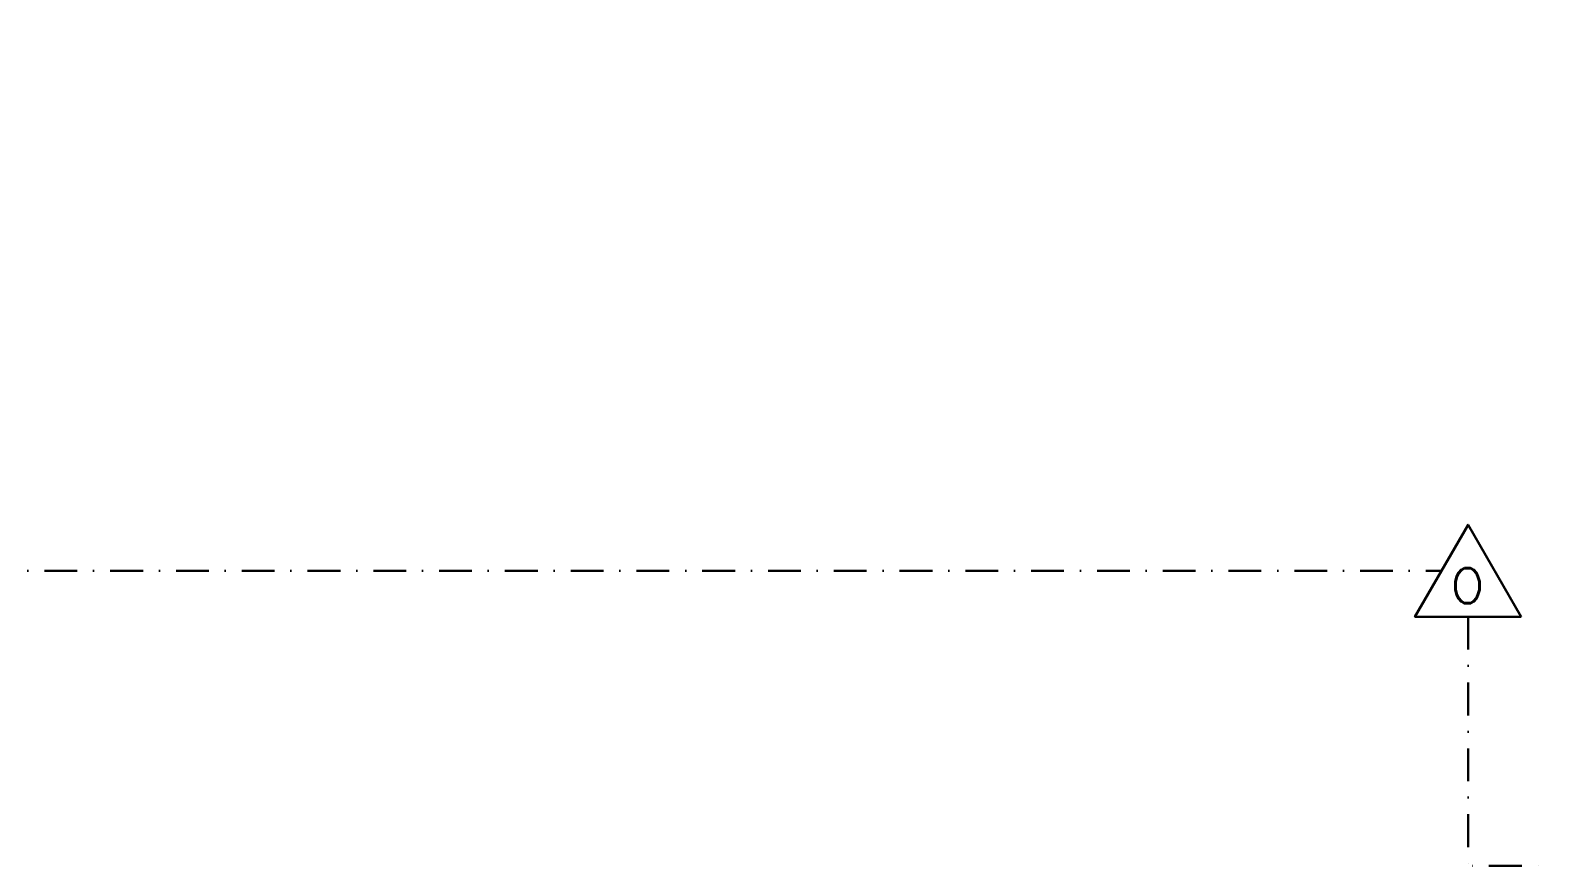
# Model space of a CAD drawing. Extents: x -1133 to 23780, y -1311 to 8245.
# Drawn here: x 14809 to 15394, y 599 to 922 of the extents above; entities that cross this region are included whole.
import ezdxf
from ezdxf.enums import TextEntityAlignment as Align

# ---------------------------------------------------------------- set-up
doc = ezdxf.new("R2010")
doc.units = 0
doc.header["$MEASUREMENT"] = 0
doc.linetypes.add('DASHDOT', pattern=[25.4, 12.7, -6.35, 0, -6.35])
for name, color, linetype, lineweight in [('35', 9, 'Continuous', 9), ('E-KABLO', 7, 'Continuous', 30), ('E-OPTİK DUMAN DEDEKTÖRÜ', 7, 'Continuous', 30)]:
    doc.layers.add(name, color=color, linetype=linetype, lineweight=lineweight)
doc.styles.add('E-YAZI', font='txttw.shx')

# ---------------------------------------------------------------- blocks, each defined once
blk = doc.blocks.new('100_OPTİK DUMAN DEDEKTÖRÜ 085')
at = {"layer": 'E-OPTİK DUMAN DEDEKTÖRÜ', "color": 4}
blk.add_lwpolyline([(2.059, 0), (0, 3.566), (-2.059, 0)], close=True, dxfattribs=at)
at = {"layer": 'E-OPTİK DUMAN DEDEKTÖRÜ', "color": 3, "style": 'E-YAZI'}
blk.add_text('O', height=1.36, dxfattribs=at).set_placement((-0.022, 1.201), align=Align.MIDDLE)

msp = doc.modelspace()

# ---------------------------------------------------------------- linework, layer by layer
at = {"layer": '35'}
msp.add_lwpolyline([(16670.8, 1862.43, 0.158669), (13096.04, 734.16, 0.158669)], format="xyb", dxfattribs=at)
at = {"layer": 'E-KABLO', "color": 6, "linetype": 'DASHDOT'}
for p, q in [((14584.75, 713), (15355.78, 713)), ((15366.08, 695.17), (15366.08, 598.68)), ((16253.87, 598.68), (15366.08, 598.68))]:
    msp.add_line(p, q, dxfattribs=at)

# ---------------------------------------------------------------- block references
at = {"layer": 'E-OPTİK DUMAN DEDEKTÖRÜ', "xscale": 10, "yscale": 10, "zscale": 10}
msp.add_blockref('100_OPTİK DUMAN DEDEKTÖRÜ 085', (15366.08, 695.17), dxfattribs=at)

doc.saveas('drawing.dxf')
